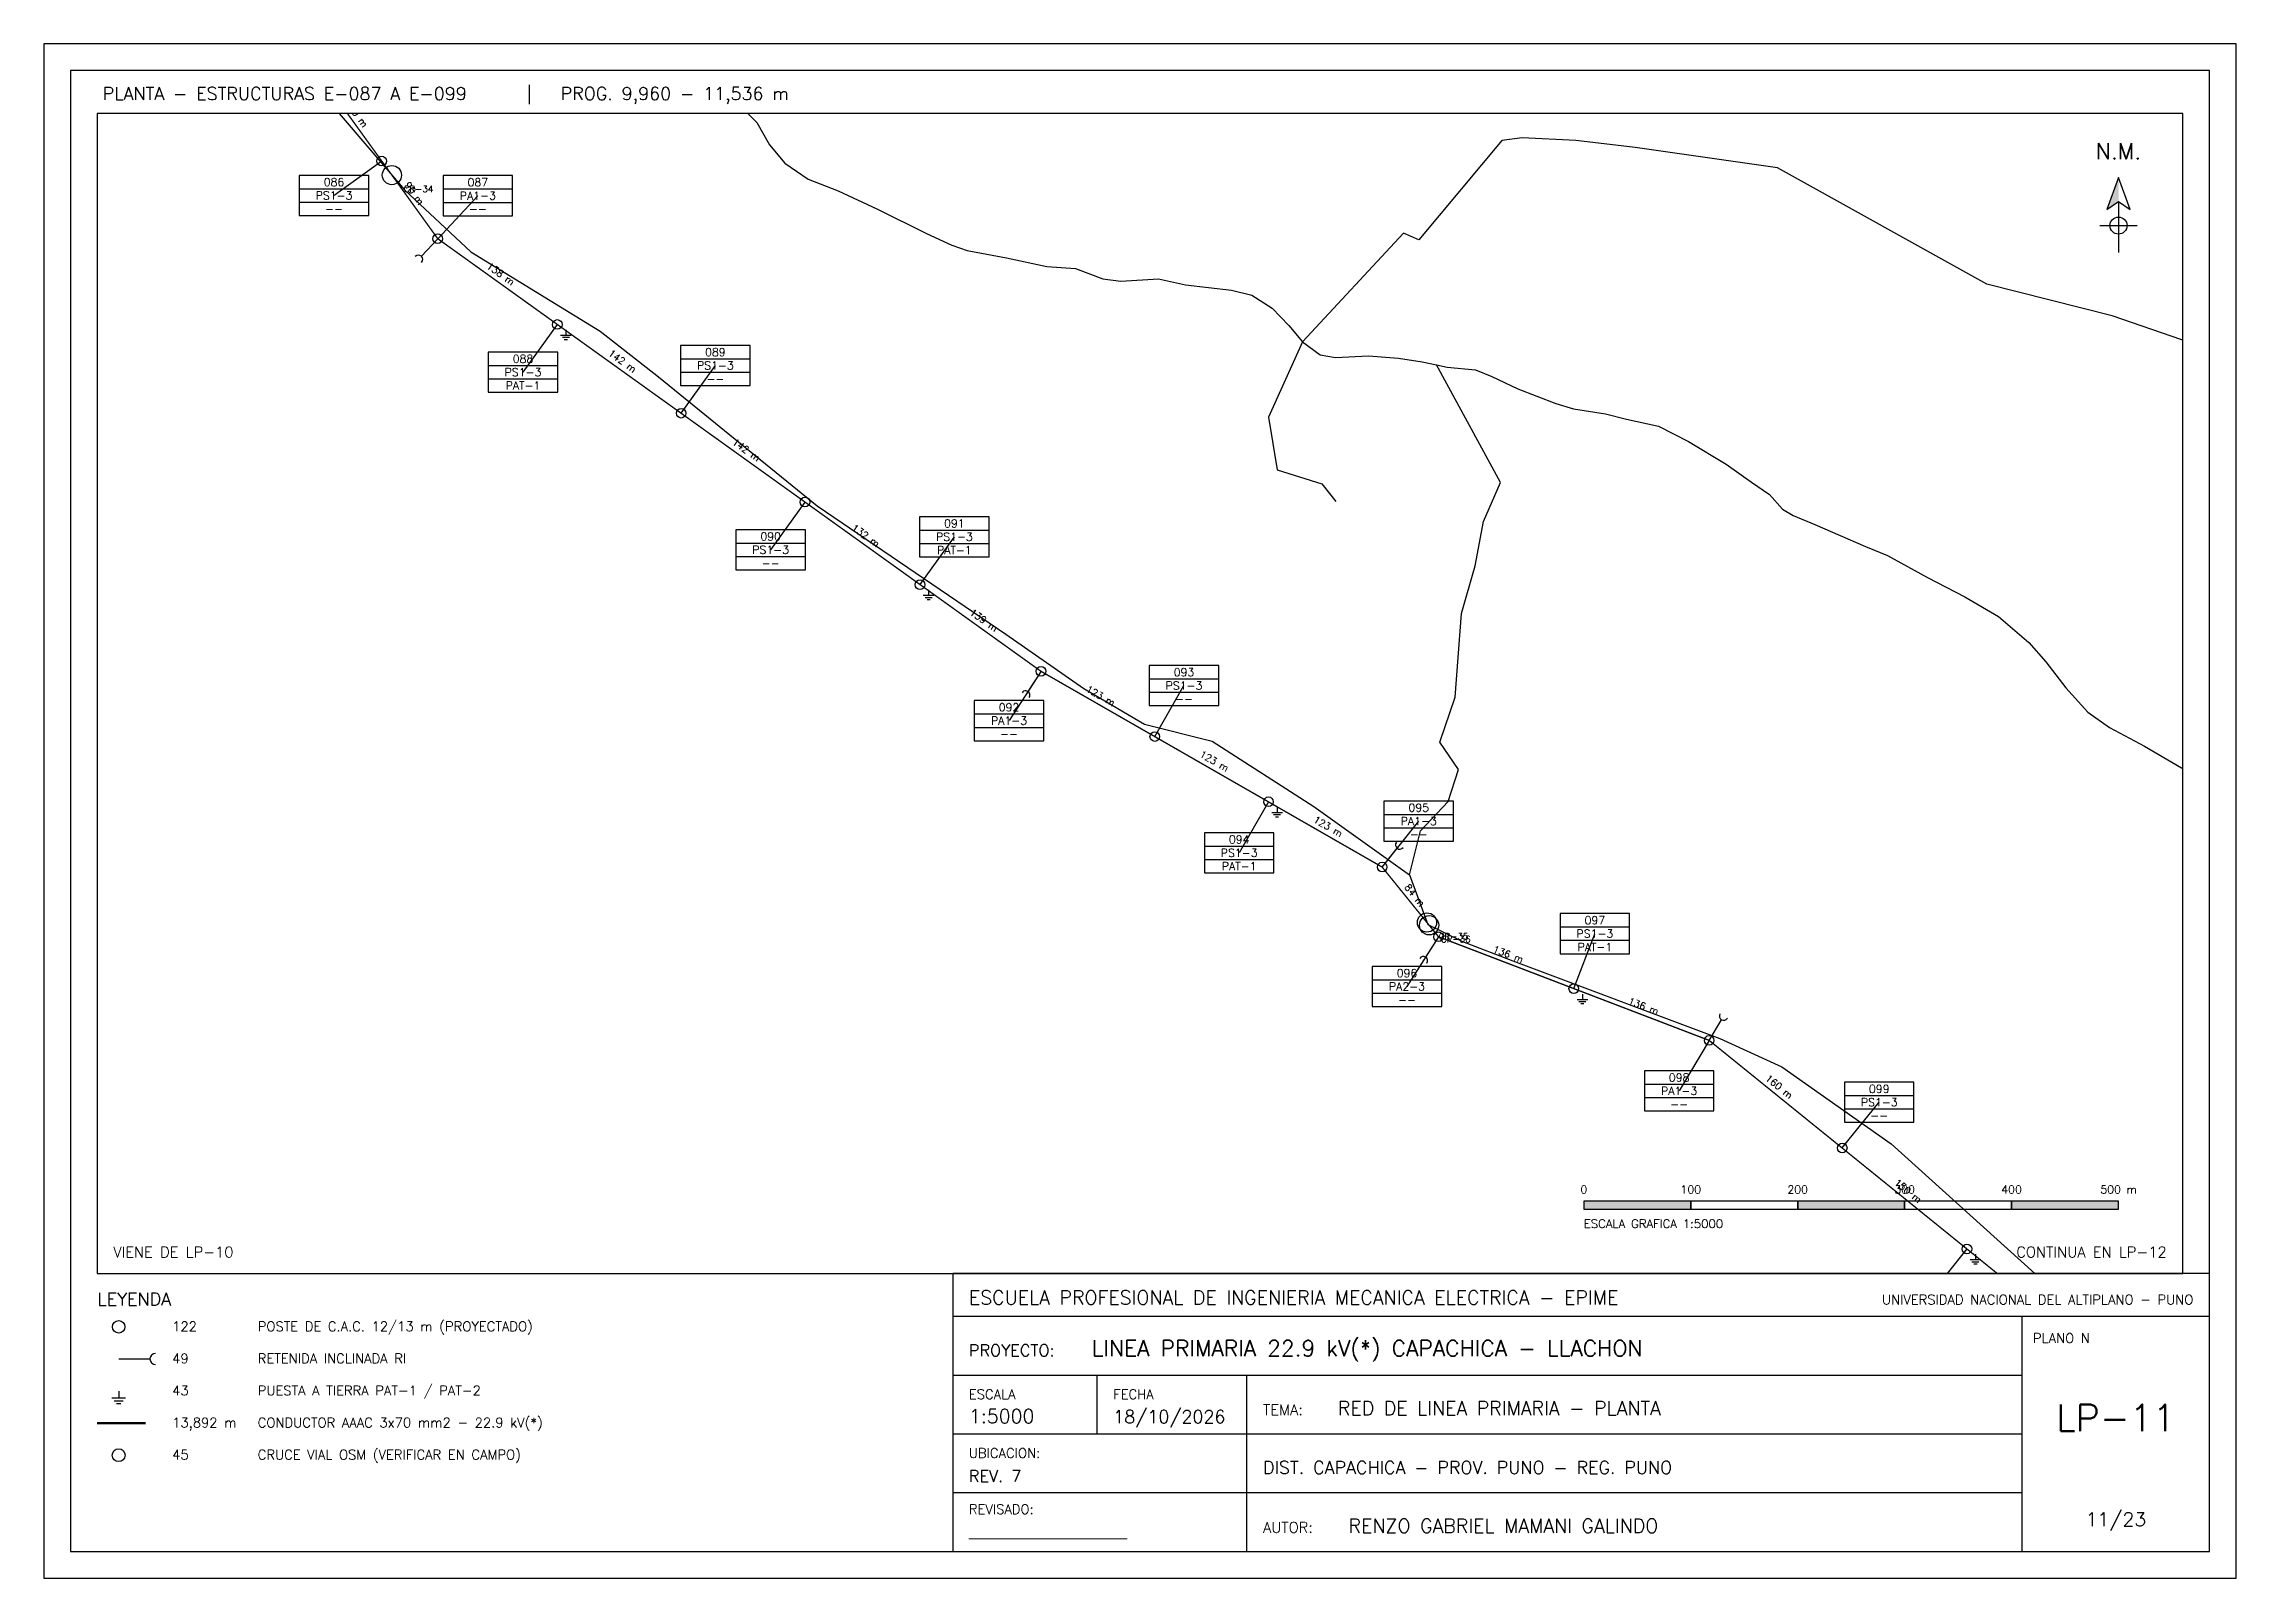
# Paper-space layout 'LP-11' of a CAD drawing. Header units: metres, sheet in millimetres. Extents: x 5 to 415, y 5 to 292.
# The model-space entities are those that its viewports show. They can reach past a viewport. Long polylines and large blocks are cut down to what shows.
import ezdxf
from ezdxf.enums import TextEntityAlignment as Align

# ---------------------------------------------------------------- set-up
doc = ezdxf.new("R2010")
doc.units = ezdxf.units.M
for name, color, linetype in [('CRUCES', 30, 'CONTINUOUS'), ('MARCO', 7, 'CONTINUOUS'), ('NM', 5, 'CONTINUOUS'), ('ROTULO', 7, 'CONTINUOUS'), ('RP_CONDUCTOR', 5, 'CONTINUOUS'), ('RP_CUADROPOSTE', 5, 'CONTINUOUS'), ('RP_LEYENDA', 7, 'CONTINUOUS'), ('RP_POSTE', 1, 'CONTINUOUS'), ('RP_PTIERRA', 2, 'CONTINUOUS'), ('RP_RETENIDA', 1, 'CONTINUOUS'), ('RP_VANO', 4, 'CONTINUOUS'), ('VIAS', 8, 'CONTINUOUS')]:
    doc.layers.add(name, color=color, linetype=linetype)
doc.layers.add('REDCAD_VIEWPORTS', color=8, linetype='CONTINUOUS', plot=False)
doc.styles.add('ROMANS', font='romans.shx')

# ---------------------------------------------------------------- blocks, each defined once
blk = doc.blocks.new('NM')
blk.add_hatch(color=5).paths.add_polyline_path([(0, 0), (0, -4.5), (-2.2, -6)])
for p, q in [((0, -4.5), (0, -14)), ((-3.5, -9), (3.5, -9))]:
    blk.add_line(p, q)
blk.add_lwpolyline([(0, 0), (-2.2, -6), (0, -4.5), (2.2, -6)], close=True)
blk.add_circle((0, -9), 1.6)
at = {"style": 'ROMANS'}
blk.add_text('N.M.', height=3, dxfattribs=at).set_placement((0, 2.5), align=Align.BOTTOM_CENTER)
blk = doc.blocks.new('POSTE_LP')
blk.add_circle((0, 0), 0.9)
blk = doc.blocks.new('RETENIDA')
blk.add_line((0, 0), (4.5, 0))
blk.add_arc((5.3, 0), 0.8, 90, 270)
blk = doc.blocks.new('PAT')
for p, q in [((0, 0), (0, -1)), ((-1, -1), (1, -1)), ((-0.65, -1.4), (0.65, -1.4)), ((-0.3, -1.8), (0.3, -1.8))]:
    blk.add_line(p, q)
blk = doc.blocks.new('CUADRO_POSTE')
for p, q in [((0, 5), (13, 5)), ((0, 2.5), (13, 2.5))]:
    blk.add_line(p, q)
blk.add_lwpolyline([(0, 0), (13, 0), (13, 7.5), (0, 7.5)], close=True)
at = {"style": 'ROMANS'}
for tag, p in [('NUMERO', (6.5, 6.25)), ('ARMADO', (6.5, 3.75)), ('PAT', (6.5, 1.25))]:
    blk.add_attdef(tag, text='', height=1.5, dxfattribs=at).set_placement(p, align=Align.MIDDLE_CENTER)

msp = doc.modelspace()

# ---------------------------------------------------------------- linework, layer by layer
at = {"layer": 'CRUCES'}
for centre in [(412692.8, 8263178.8), (413660.7, 8262479.8), (413662.7, 8262477.2)]:
    msp.add_circle(centre, 9, dxfattribs=at)
at = {"layer": 'RP_CONDUCTOR', "const_width": 1.25}
msp.add_lwpolyline([(412630.9, 8263264.6), (412735.7, 8263119.3), (413299.8, 8262714.7), (413618.8, 8262531.6), (413671.5, 8262466.4), (413924.6, 8262369.5), (414655.8, 8261777.7)], dxfattribs=at)
at = {"layer": 'RP_CUADROPOSTE'}
for p, q in [((412683.3, 8263191.9), (412638.7, 8263159.7)), ((412735.7, 8263119.3), (412773.2, 8263159.5)), ((412847.5, 8263039.1), (412815.4, 8262994.4)), ((412963.3, 8262956.1), (412995.3, 8263000.8)), ((413079.1, 8262873), (413047, 8262828.3)), ((413186.7, 8262795.8), (413218.8, 8262840.5)), ((413299.8, 8262714.7), (413269.9, 8262668.6)), ((413406.2, 8262653.7), (413433.5, 8262701.4)), ((413512.5, 8262592.7), (413485.1, 8262544.9)), ((413618.8, 8262531.6), (413653, 8262574.7)), ((413671.5, 8262466.4), (413642, 8262419.9)), ((413798, 8262417.9), (413817.7, 8262469.3)), ((413924.6, 8262369.5), (413896.5, 8262322.2)), ((414049, 8262268.9), (414083.6, 8262311.6)), ((414165.6, 8262174.5), (414131, 8262131.7))]:
    msp.add_line(p, q, dxfattribs=at)
at = {"layer": 'VIAS'}
for points in [[(412572.6, 8263320.3), (412641.3, 8263239.1), (412704.6, 8263165), (412766.7, 8263107), (412887.6, 8263032.9), (412942, 8262990.1), (413090.4, 8262869.5), (413267, 8262749.5), (413339.8, 8262698.5), (413396.6, 8262665.2), (413459.9, 8262649.4), (413555, 8262588.2), (413644.3, 8262524.3), (413661.4, 8262477.9), (413694, 8262462), (413740.9, 8262443.9), (413934.5, 8262371.2), (413992.4, 8262344.7), (414094.7, 8262272.7), (414313.1, 8262075.7)], [(413014.4, 8263247.6), (413034.1, 8263228), (413045.9, 8263207.2), (413060.4, 8263190), (413082.1, 8263174.9), (413110.1, 8263164.2), (413147, 8263146.9), (413192.8, 8263124.1), (413216.4, 8263113.4), (413230.8, 8263108.2), (413267.4, 8263101.5), (413305.1, 8263093.4), (413332, 8263091.3), (413357.5, 8263081.7), (413374.4, 8263079.5), (413409.6, 8263081.9), (413434.9, 8263076.1), (413477.8, 8263071.3), (413496.8, 8263066.4), (413515.9, 8263054.3), (413531.4, 8263038.1), (413544.4, 8263022.7), (413560.8, 8263010.6), (413575.2, 8263008.1), (413605.9, 8263009.8), (413634.2, 8263007.5), (413656.2, 8263004), (413669.5, 8263001.2), (413679.5, 8262999.1), (413706.1, 8262996.8), (413721.5, 8262990.5), (413745.7, 8262978.8), (413781.3, 8262965.2), (413797.8, 8262960.1), (413827.7, 8262955.4), (413847.4, 8262950.6), (413877.2, 8262943.9), (413905.3, 8262929.7), (413940.6, 8262908.4), (413964.3, 8262891.5), (413981.1, 8262880.1), (413993.2, 8262866.5), (414003.1, 8262860.4), (414023.3, 8262851.9), (414070.9, 8262831.3), (414091.4, 8262823.1), (414128.8, 8262802.3), (414163.6, 8262784.4), (414195, 8262766.1), (414223.4, 8262741.5), (414239.5, 8262723.7), (414258.2, 8262699.4), (414278.7, 8262676.5), (414299, 8262662.3), (414331.6, 8262644.7), (414366.3, 8262624.4), (414384.9, 8262616)], [(414447.5, 8263021.6), (414366.7, 8263024.6), (414301.4, 8263047.1), (414184.2, 8263076.7), (413988.6, 8263185.7), (413855.3, 8263204.6), (413800, 8263211.1), (413749.6, 8263213.5), (413730.6, 8263211.2), (413653, 8263118.1), (413638.9, 8263124.6), (413544.4, 8263022.7), (413512.4, 8262952.5), (413520.6, 8262903.1), (413562.4, 8262890.1), (413575.6, 8262873.4)], [(413644.3, 8262524.3), (413654.6, 8262565.5), (413680.6, 8262593), (413690.1, 8262622.9), (413672.7, 8262648.5), (413687.1, 8262690.5), (413692.9, 8262768.9), (413705.8, 8262813.3), (413713.7, 8262854.8), (413729.5, 8262891.3), (413669.5, 8263001.2)]]:
    msp.add_lwpolyline(points, dxfattribs=at)

# ---------------------------------------------------------------- block references
at = {"layer": 'RP_CUADROPOSTE', "xscale": 5, "yscale": 5}
for p, values in [((412606.2, 8263141), {'NUMERO': '086', 'ARMADO': 'PS1-3', 'PAT': '--'}), ((412740.7, 8263140.8), {'NUMERO': '087', 'ARMADO': 'PA1-3', 'PAT': '--'}), ((412962.8, 8262982), {'NUMERO': '089', 'ARMADO': 'PS1-3', 'PAT': '--'}), ((412782.9, 8262975.7), {'NUMERO': '088', 'ARMADO': 'PS1-3', 'PAT': 'PAT-1'}), ((413186.3, 8262821.8), {'NUMERO': '091', 'ARMADO': 'PS1-3', 'PAT': 'PAT-1'}), ((413014.5, 8262809.6), {'NUMERO': '090', 'ARMADO': 'PS1-3', 'PAT': '--'}), ((413401, 8262682.6), {'NUMERO': '093', 'ARMADO': 'PS1-3', 'PAT': '--'}), ((413237.4, 8262649.8), {'NUMERO': '092', 'ARMADO': 'PA1-3', 'PAT': '--'}), ((413620.5, 8262555.9), {'NUMERO': '095', 'ARMADO': 'PA1-3', 'PAT': '--'}), ((413452.6, 8262526.2), {'NUMERO': '094', 'ARMADO': 'PS1-3', 'PAT': 'PAT-1'}), ((413785.2, 8262450.6), {'NUMERO': '097', 'ARMADO': 'PS1-3', 'PAT': 'PAT-1'}), ((413609.5, 8262401.2), {'NUMERO': '096', 'ARMADO': 'PA2-3', 'PAT': '--'}), ((413864, 8262303.5), {'NUMERO': '098', 'ARMADO': 'PA1-3', 'PAT': '--'}), ((414051.1, 8262292.9), {'NUMERO': '099', 'ARMADO': 'PS1-3', 'PAT': '--'}), ((414098.5, 8262113), {'NUMERO': '100', 'ARMADO': 'PS1-3', 'PAT': 'PAT-1'})]:
    msp.add_blockref('CUADRO_POSTE', p, dxfattribs=at).add_auto_attribs(values)
at = {"layer": 'RP_POSTE', "xscale": 5, "yscale": 5}
for p in [(412683.3, 8263191.9), (412735.7, 8263119.3), (412847.5, 8263039.1), (412963.3, 8262956.1), (413079.1, 8262873), (413186.7, 8262795.8), (413299.8, 8262714.7), (413406.2, 8262653.7), (413512.5, 8262592.7), (413618.8, 8262531.6), (413671.5, 8262466.4), (413798, 8262417.9), (413924.6, 8262369.5), (414049, 8262268.9), (414165.6, 8262174.5)]:
    msp.add_blockref('POSTE_LP', p, dxfattribs=at)
at = {"layer": 'RP_PTIERRA', "xscale": 5, "yscale": 5}
for p in [(412855.5, 8263034.1), (413194.7, 8262790.8), (413520.5, 8262587.7), (413806, 8262412.9), (414173.6, 8262169.5)]:
    msp.add_blockref('PAT', p, dxfattribs=at)
at = {"layer": 'RP_RETENIDA', "xscale": 5, "yscale": 5}
for p, rotation in [((412735.7, 8263119.3), -132.94711124035044), ((413299.8, 8262714.7), -122.93511558941485), ((413618.8, 8262531.6), 51.539400896361045), ((413671.5, 8262466.4), -122.38629437826711), ((413924.6, 8262369.5), 59.286036051947946)]:
    msp.add_blockref('RETENIDA', p, dxfattribs=dict(at, rotation=rotation))

# ---------------------------------------------------------------- texts
at = {"layer": 'CRUCES', "style": 'ROMANS'}
for s, p in [('CR-34', (412703.8, 8263162.8)), ('CR-35', (413671.7, 8262463.8)), ('CR-36', (413673.7, 8262461.2))]:
    msp.add_text(s, height=6, dxfattribs=at).set_placement(p)
at = {"layer": 'RP_VANO', "style": 'ROMANS'}
for s, rotation, p in [('90 m', -54.2073, (412657.1, 8263231.2)), ('90 m', -54.1984, (412709.5, 8263158.6)), ('138 m', -35.6447, (412791.6, 8263082.2)), ('142 m', -35.6475, (412905.4, 8263000.6)), ('142 m', -35.6475, (413021.2, 8262917.6)), ('132 m', -35.6443, (413132.9, 8262837.4)), ('139 m', -35.6478, (413243.3, 8262758.3)), ('123 m', -29.8562, (413353, 8262687.2)), ('123 m', -29.8562, (413459.3, 8262626.2)), ('123 m', -29.8562, (413565.7, 8262565.1)), ('84 m', -51.1011, (413645.2, 8262502)), ('136 m', -20.9386, (413734.8, 8262445.2)), ('136 m', -20.9331, (413861.3, 8262396.7)), ('160 m', -38.9875, (413986.8, 8262322.2)), ('150 m', -38.9879, (414107.3, 8262224.7)), ('155 m', -38.9848, (414225.8, 8262128.7))]:
    msp.add_text(s, height=6.5, rotation=rotation, dxfattribs=at).set_placement(p, align=Align.BOTTOM_CENTER)

psp = doc.layouts.new('LP-11')

# ---------------------------------------------------------------- hatches: boundary and pattern name
for points in [[(293, 74), (313, 74), (313, 75.5), (293, 75.5)], [(333, 74), (353, 74), (353, 75.5), (333, 75.5)], [(373, 74), (393, 74), (393, 75.5), (373, 75.5)]]:
    psp.add_hatch(color=7).paths.add_polyline_path(points)

# ---------------------------------------------------------------- linework, layer by layer
at = {"layer": 'CRUCES'}
psp.add_circle((19, 28), 1.2, dxfattribs=at)
at = {"layer": 'MARCO'}
for points in [[(5, 5), (415, 5), (415, 292), (5, 292)], [(10, 10), (410, 10), (410, 287), (10, 287)], [(15, 62), (405, 62), (405, 279), (15, 279)]]:
    psp.add_lwpolyline(points, close=True, dxfattribs=at)
at = {"layer": 'ROTULO'}
for p, q in [((175, 54), (375, 54)), ((175, 54), (410, 54)), ((375, 10), (375, 54)), ((175, 43), (375, 43)), ((202, 32), (202, 43)), ((230, 10), (230, 43)), ((175, 32), (375, 32)), ((175, 21), (375, 21))]:
    psp.add_line(p, q, dxfattribs=at)
for points in [[(293, 74), (313, 74), (313, 75.5), (293, 75.5)], [(313, 74), (333, 74), (333, 75.5), (313, 75.5)], [(333, 74), (353, 74), (353, 75.5), (333, 75.5)], [(353, 74), (373, 74), (373, 75.5), (353, 75.5)], [(373, 74), (393, 74), (393, 75.5), (373, 75.5)], [(175, 10), (410, 10), (410, 62), (175, 62)]]:
    psp.add_lwpolyline(points, close=True, dxfattribs=at)
at = {"layer": 'RP_CONDUCTOR', "lineweight": 50}
psp.add_line((15, 34), (24, 34), dxfattribs=at)

# ---------------------------------------------------------------- block references
at = {"layer": 'NM'}
psp.add_blockref('NM', (393, 267), dxfattribs=at)
at = {"layer": 'RP_POSTE', "xscale": 1.3, "yscale": 1.3}
psp.add_blockref('POSTE_LP', (19, 52), dxfattribs=at)
at = {"layer": 'RP_PTIERRA', "xscale": 1.3, "yscale": 1.3}
psp.add_blockref('PAT', (19, 40), dxfattribs=at)
at = {"layer": 'RP_RETENIDA', "xscale": 1.3, "yscale": 1.3}
psp.add_blockref('RETENIDA', (19, 46), dxfattribs=at)

# ---------------------------------------------------------------- texts
at = {"layer": 'ROTULO', "style": 'ROMANS'}
for s, height, p in [('PLANTA - ESTRUCTURAS E-087 A E-099   |   PROG. 9,960 - 11,536 m', 2.4, (16, 281.5)), ('ESCALA GRAFICA 1:5000', 1.6, (293, 70.5)), ('VIENE DE LP-10', 2, (18, 65)), ('ESCUELA PROFESIONAL DE INGENIERIA MECANICA ELECTRICA - EPIME', 2.6, (178, 56.2)), ('LINEA PRIMARIA 22.9 kV(*) CAPACHICA - LLACHON', 3, (201, 46.5)), ('PLANO N', 1.8, (377, 49)), ('PROYECTO:', 2.2, (178, 46.5)), ('ESCALA', 1.8, (178, 38.5)), ('FECHA', 1.8, (205, 38.5)), ('TEMA:', 2, (233, 35.5)), ('RED DE LINEA PRIMARIA - PLANTA', 2.6, (247, 35.5)), ('1:5000', 2.6, (178, 34)), ('18/10/2026', 2.4, (205, 34)), ('UBICACION:', 1.8, (178, 27.5)), ('REV. 7', 2.2, (178, 23)), ('DIST. CAPACHICA - PROV. PUNO - REG. PUNO', 2.4, (233, 24.5)), ('REVISADO:', 1.8, (178, 17)), ('________________________', 1.8, (178, 12.5)), ('AUTOR:', 2, (233, 13.5)), ('RENZO GABRIEL MAMANI GALINDO', 2.6, (249, 13.5))]:
    psp.add_text(s, height=height, dxfattribs=at).set_placement(p)
for s, p in [('0', (293, 76.5)), ('100', (313, 76.5)), ('200', (333, 76.5)), ('300', (353, 76.5)), ('400', (373, 76.5)), ('500 m', (393, 76.5))]:
    psp.add_text(s, height=1.5, dxfattribs=at).set_placement(p, align=Align.BOTTOM_CENTER)
for s, height, p in [('CONTINUA EN LP-12', 2, (402, 65)), ('UNIVERSIDAD NACIONAL DEL ALTIPLANO - PUNO', 1.8, (407, 56.2))]:
    psp.add_text(s, height=height, dxfattribs=at).set_placement(p, align=Align.RIGHT)
for s, height, p in [('LP-11', 5, (392.5, 35)), ('11/23', 2.6, (392.5, 16))]:
    psp.add_text(s, height=height, dxfattribs=at).set_placement(p, align=Align.MIDDLE_CENTER)
at = {"layer": 'RP_LEYENDA', "style": 'ROMANS'}
for s, height, p in [('LEYENDA', 2.4, (15, 56)), ('POSTE DE C.A.C. 12/13 m (PROYECTADO)', 1.8, (45, 51.2)), ('122', 1.8, (29, 51.2)), ('49', 1.8, (29, 45.2)), ('RETENIDA INCLINADA RI', 1.8, (45, 45.2)), ('43', 1.8, (29, 39.2)), ('PUESTA A TIERRA PAT-1 / PAT-2', 1.8, (45, 39.2)), ('13,892 m', 1.8, (29, 33.2)), ('CONDUCTOR AAAC 3x70 mm2 - 22.9 kV(*)', 1.8, (45, 33.2)), ('45', 1.8, (29, 27.2)), ('CRUCE VIAL OSM (VERIFICAR EN CAMPO)', 1.8, (45, 27.2))]:
    psp.add_text(s, height=height, dxfattribs=at).set_placement(p)

# ---------------------------------------------------------------- viewports
at = {"layer": 'REDCAD_VIEWPORTS'}
psp.add_viewport(center=(210, 170.5), size=(390, 217), view_center_point=(413392.36, 8262694.06), view_height=1085, dxfattribs=at)

doc.saveas('drawing.dxf')
